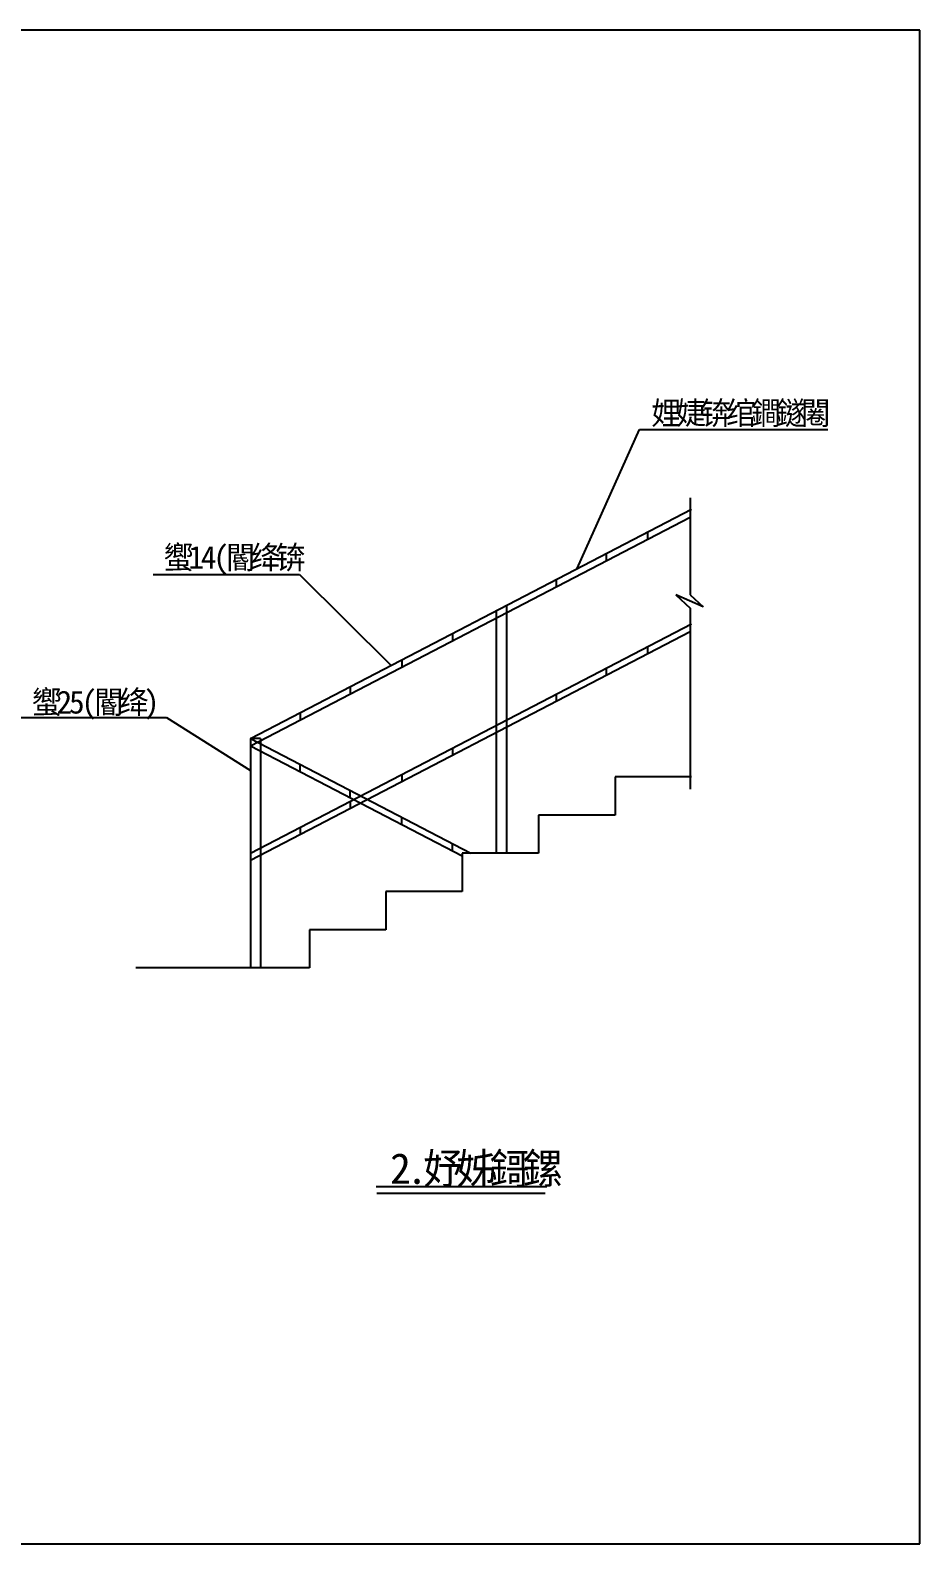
# Model space of a CAD drawing. Header units: metres. Extents: x 0 to 420, y 0 to 297.
# Drawn here: x 245.3 to 420, y 0 to 297 of the extents above; entities that cross this region are included whole.
import ezdxf

# ---------------------------------------------------------------- set-up
doc = ezdxf.new("R2010")
doc.units = ezdxf.units.M

msp = doc.modelspace()

# ---------------------------------------------------------------- linework, layer by layer
for p, q in [((420, 297), (0, 297)), ((420, 0), (420, 297)), ((352.75, 191.35), (364.94, 218.66)), ((364.94, 218.66), (401.95, 218.66)), ((374.94, 205.22), (374.94, 186.18)), ((288.55, 157.99), (375.16, 202.99)), ((288.55, 156.59), (374.94, 201.47)), ((366.57, 198.53), (366.57, 197.12)), ((358.43, 194.3), (358.43, 192.89)), ((269.45, 190.17), (298.2, 190.17)), ((298.2, 190.17), (316.19, 172.36)), ((348.62, 189.2), (348.62, 187.8)), ((372.11, 186.22), (374.94, 183.6)), ((377.46, 183.85), (372.11, 186.22)), ((374.94, 186.18), (377.46, 183.85)), ((336.82, 183.07), (336.82, 135.49)), ((338.82, 184.11), (338.82, 135.49)), ((374.94, 183.6), (374.94, 148.09)), ((288.55, 135.53), (375.16, 180.53)), ((288.55, 134.12), (374.94, 179)), ((328.27, 178.63), (328.27, 177.22)), ((366.57, 176.06), (366.57, 174.65)), ((318.29, 173.45), (318.29, 172.04)), ((358.43, 171.83), (358.43, 170.42)), ((308.16, 168.18), (308.16, 166.78)), ((348.62, 166.73), (348.62, 165.33)), ((243.54, 162.15), (272.08, 162.15)), ((272.08, 162.15), (288.55, 151.72)), ((298.35, 163.09), (298.35, 161.68)), ((288.55, 157.99), (288.55, 112.99)), ((288.55, 157.99), (331.86, 135.49)), ((290.55, 157.99), (288.55, 157.99)), ((290.55, 157.99), (290.55, 112.99)), ((288.55, 156.59), (330.16, 134.97)), ((328.27, 156.16), (328.27, 154.75)), ((298.35, 151.46), (298.35, 152.9)), ((318.29, 150.98), (318.29, 149.57)), ((375.16, 150.49), (360.16, 150.49)), ((360.16, 150.49), (360.16, 142.99)), ((308.16, 146.36), (308.16, 147.81)), ((308.16, 145.71), (308.16, 144.31)), ((360.16, 142.99), (345.16, 142.99)), ((345.16, 142.99), (345.16, 135.49)), ((298.35, 140.62), (298.35, 139.21)), ((318.29, 141.1), (318.29, 142.54)), ((328.27, 135.91), (328.27, 137.36)), ((345.16, 135.49), (330.16, 135.49)), ((330.16, 135.49), (330.16, 127.99)), ((330.16, 127.99), (315.16, 127.99)), ((315.16, 127.99), (315.16, 120.49)), ((315.16, 120.49), (300.16, 120.49)), ((300.16, 120.49), (300.16, 112.99)), ((300.16, 112.99), (266.05, 112.99)), ((313.27, 70.1), (346.74, 70.1)), ((313.36, 68.8), (346.46, 68.8)), ((0, 0), (420, 0))]:
    msp.add_line(p, q)

# ---------------------------------------------------------------- texts
for s, height, p in [('娌', 4.5, (367.31, 219.63)), ('婕', 4.5, (372.2, 219.63)), ('锛', 4.5, (377.09, 219.63)), ('绾', 4.5, (381.98, 219.63)), ('鐧', 4.5, (386.87, 219.63)), ('鐩', 4.5, (391.76, 219.63)), ('闂', 4.5, (396.65, 219.63)), ('蠁', 4.5, (271.49, 191.32)), ('(', 4.5, (281.28, 191.32)), ('閽', 4.5, (283.72, 191.32)), ('绛', 4.5, (288.61, 191.32)), ('锛', 4.5, (293.51, 191.32)), ('1', 4.5, (276.39, 191.32)), ('4', 4.5, (278.83, 191.32)), ('蠁', 4.5, (245.61, 162.91)), ('2', 4.5, (250.51, 162.91)), ('5', 4.5, (252.95, 162.91)), ('(', 4.5, (255.4, 162.91)), ('閽', 4.5, (257.84, 162.91)), ('绛', 4.5, (262.73, 162.91)), (')', 4.5, (267.63, 162.91)), ('妤', 6, (322.51, 70.63)), ('姊', 6, (329.03, 70.63)), ('鎶', 6, (335.55, 70.63)), ('鏍', 6, (342.07, 70.63)), ('2', 6, (315.99, 70.63)), ('.', 6, (319.25, 70.63))]:
    msp.add_text(s, height=height).set_placement(p)

doc.saveas('drawing.dxf')
